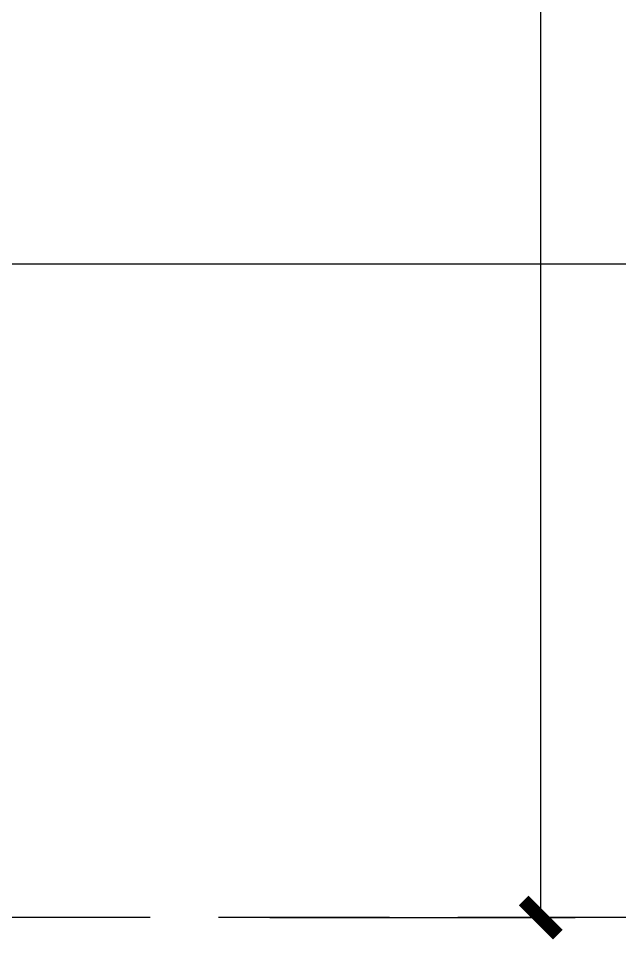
# Model space of a CAD drawing. Extents: x -1899985 to -450366, y 556196 to 2151267.
# Drawn here: x -1659028 to -1658149, y 568492 to 569843 of the extents above; entities that cross this region are included whole.
import ezdxf

# ---------------------------------------------------------------- set-up
doc = ezdxf.new("R2010")
doc.units = 0
doc.header["$LTSCALE"] = 1000
doc.header["$MEASUREMENT"] = 0
doc.linetypes.add('DASH', pattern=[0.35, 0.25, -0.1])
doc.layers.get('Defpoints').update_dxf_attribs({"color": 210})
doc.layers.add('A-LIN-V', color=9, linetype='Continuous')
doc.layers.add('建-尺寸', color=3, linetype='Continuous')
doc.styles.add('A-DIM_T3', font='SIMPLEX', dxfattribs={"width": 0.705882, "bigfont": 'GBCBIG'})
doc.dimstyles.new('A-DIM&&50', dxfattribs={"dimtxt": 148.75, "dimasz": 50, "dimexe": 50, "dimexo": 50, "dimgap": 63.125, "dimtad": 1, "dimdec": 0, "dimzin": 0, "dimdsep": 46, "dimtxsty": 'A-DIM_T3', "dimblk": 'ARCHTICK', "dimcen": 0.09, "dimclrt": 7, "dimazin": 2, "dimtfac": 1, "dimtdec": 0, "dimtix": 1, "dimtmove": 2, "dimatfit": 3, "dimfxl": 0, "dimtolj": 1, "dimtzin": 0, "dimarcsym": 0})
doc.dimstyles.new('A-DIM&&79', dxfattribs={"dimtxt": 233.773377, "dimasz": 78.579286, "dimexe": 78.579286, "dimexo": 78.579286, "dimgap": 99.206349, "dimtad": 1, "dimdec": 0, "dimzin": 0, "dimdsep": 46, "dimtxsty": 'A-DIM_T3', "dimblk": 'ARCHTICK', "dimcen": 0.09, "dimclrt": 7, "dimazin": 2, "dimtfac": 1, "dimtdec": 0, "dimtix": 1, "dimtmove": 2, "dimatfit": 3, "dimfxl": 0, "dimtolj": 1, "dimtzin": 0, "dimarcsym": 0})

# ---------------------------------------------------------------- blocks, each defined once
blk = doc.blocks.new('_ArchTick')
at = {"color": 0, "linetype": 'ByBlock', "const_width": 0.4}
blk.add_lwpolyline([(-0.5, -0.5), (0.5, 0.5)], dxfattribs=at)
blk = doc.blocks.new('*D494')
at = {"layer": 'Defpoints', "color": 0}
for p in [(-1630725, 573532.5), (-1630278.8, 573532.5), (-1630725, 568562.5)]:
    blk.add_point(p, dxfattribs=at)
at = {"layer": '建-尺寸', "color": 0, "lineweight": -2}
for p, q in [((-1630675, 573532.5), (-1630228.8, 573532.5)), ((-1630278.8, 568562.5), (-1630278.8, 573532.5)), ((-1630675, 568562.5), (-1630228.8, 568562.5))]:
    blk.add_line(p, q, dxfattribs=at)
at = {"layer": '建-尺寸', "color": 0, "lineweight": -2, "xscale": 50, "yscale": 50, "zscale": 50}
for p, rotation in [((-1630278.8, 573532.5), 90), ((-1630278.8, 568562.5), 270)]:
    blk.add_blockref('_ArchTick', p, dxfattribs=dict(at, rotation=rotation))
at = {"layer": '建-尺寸', "color": 7, "insert": (-1630416.3, 571047.5), "char_height": 148.75, "attachment_point": 5, "rotation": 90, "style": 'A-DIM_T3'}
blk.add_mtext('\\A1;4970', dxfattribs=at)
blk = doc.blocks.new('*D497')
at = {"layer": 'Defpoints', "color": 0}
for p in [(-1636415, 570230), (-1626835, 570230), (-1626835, 569518.9)]:
    blk.add_point(p, dxfattribs=at)
at = {"layer": '建-尺寸', "color": 0, "lineweight": -2}
for p, q in [((-1636415, 570151.4), (-1636415, 569440.3)), ((-1626835, 570151.4), (-1626835, 569440.3)), ((-1636415, 569518.9), (-1626835, 569518.9))]:
    blk.add_line(p, q, dxfattribs=at)
at = {"layer": '建-尺寸', "color": 0, "lineweight": -2, "xscale": 78.57928649080975, "yscale": 78.57928649080975, "zscale": 78.57928649080975, "rotation": 180}
blk.add_blockref('_ArchTick', (-1636415, 569518.9), dxfattribs=at)
at = {"layer": '建-尺寸', "color": 0, "lineweight": -2, "xscale": 78.57928649080975, "yscale": 78.57928649080975, "zscale": 78.57928649080975}
blk.add_blockref('_ArchTick', (-1626835, 569518.9), dxfattribs=at)
at = {"layer": '建-尺寸', "color": 7, "insert": (-1631625, 569735), "char_height": 233.77, "attachment_point": 5, "style": 'A-DIM_T3'}
blk.add_mtext('\\A1;9580', dxfattribs=at)
blk = doc.blocks.new('5555rrrrrrrrrrr')
at = {"color": 6, "linetype": 'DASH'}
blk.add_lwpolyline([(-1626650, 568562.5), (-1636625, 568562.5), (-1636625, 574792.5), (-1626650, 574792.5)], close=True, dxfattribs=at)
at = {"layer": '建-尺寸'}
for p1, p2, distance, dimstyle, picture, middle in [((-1630725, 568562.5), (-1630725, 573532.5), -446.2, 'A-DIM&&50', '*D494', (-1630416.3, 571047.5)), ((-1636415, 570230), (-1626835, 570230), -711.1, 'A-DIM&&79', '*D497', (-1631625, 569735))]:
    dim = blk.add_aligned_dim(p1=p1, p2=p2, distance=distance, dimstyle=dimstyle, dxfattribs=at)
    dim.commit()
    dim.dimension.update_dxf_attribs({"geometry": picture, "text_midpoint": middle})

msp = doc.modelspace()

# ---------------------------------------------------------------- block references
at = {"layer": 'A-LIN-V'}
msp.add_blockref('5555rrrrrrrrrrr', (-27985.4, -35), dxfattribs=at)

doc.saveas('drawing.dxf')
